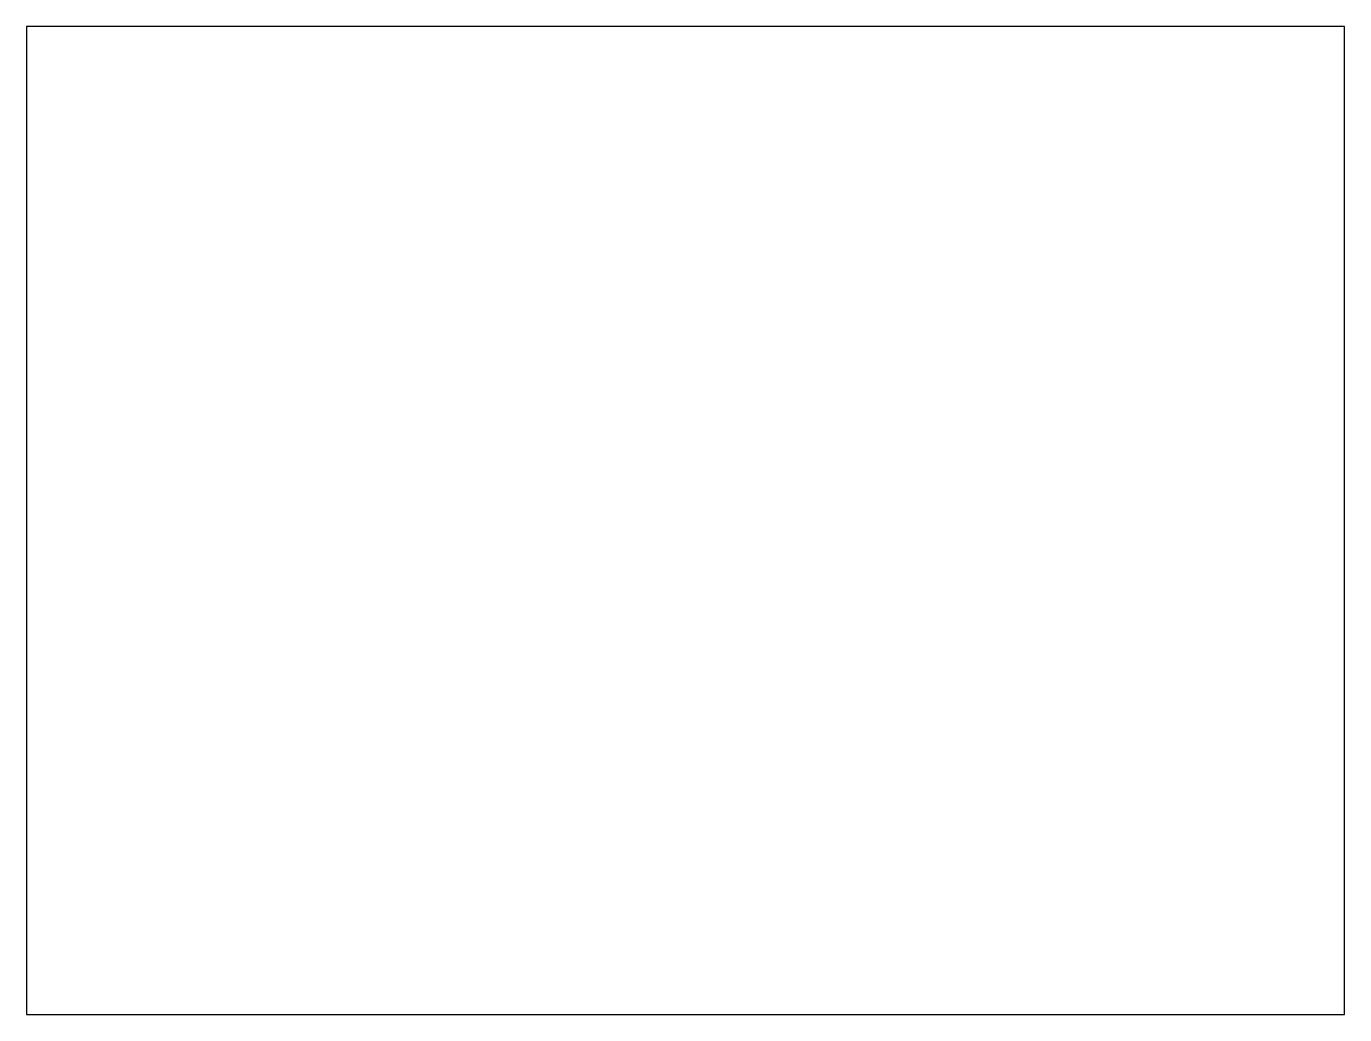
# Model space of a CAD drawing. Extents: x 0 to 4, y 0 to 3.
import ezdxf

# ---------------------------------------------------------------- set-up
doc = ezdxf.new("R2010")
doc.units = 0

msp = doc.modelspace()

# ---------------------------------------------------------------- linework, layer by layer
at = {"color": 1}
msp.add_lwpolyline([(0, 0), (4, 0), (4, 3), (0, 3)], close=True, dxfattribs=at)

doc.saveas('drawing.dxf')
